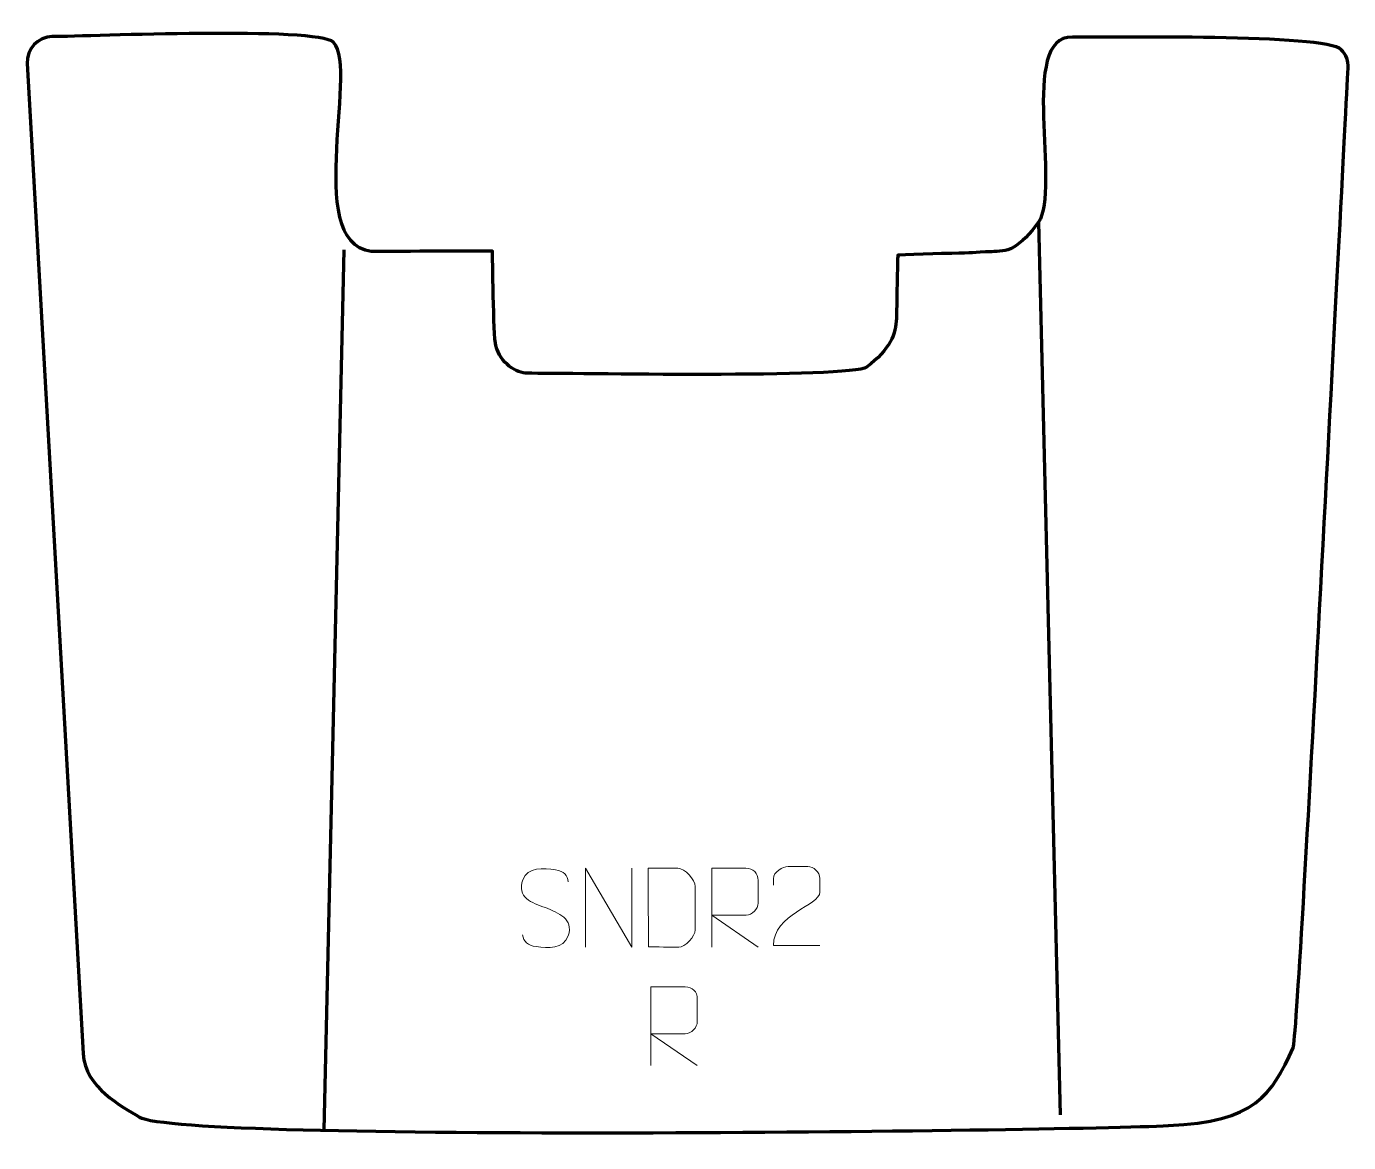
# Model space of a CAD drawing. Header units: millimetres. Extents: x -207 to 211, y -177 to 176.
import ezdxf

# ---------------------------------------------------------------- set-up
doc = ezdxf.new("R2010")
doc.units = ezdxf.units.MM
doc.header["$MEASUREMENT"] = 0
doc.layers.add('layer 1', color=7, linetype='Continuous')
doc.layers.add('layer 2', color=7, linetype='Continuous')

msp = doc.modelspace()

# ---------------------------------------------------------------- linework, layer by layer
at = {"layer": 'layer 1', "color": 250, "lineweight": 9}
for points, knots in [([(-43.0948, -102.643), (-47.3431, -101.1726), (-52.2512, -99.3768), (-50.2461, -93.8565), (-50.2461, -93.8565), (-48.7426, -89.7166), (-43.529, -90.1051), (-39.9254, -90.7062), (-39.9254, -90.7062), (-37.0648, -91.1834), (-36.2001, -92.3966), (-35.8895, -94.4807)], [0, 0, 0, 0, 0.25, 0.25, 0.25, 0.25, 0.5, 0.5, 0.5, 0.5, 1, 1, 1, 1]), ([(-30.4222, -115.1198), (-30.4222, -115.1198), (-30.4222, -90.1663), (-30.4222, -90.1663), (-30.4222, -90.1663), (-30.4222, -90.1663), (-15.7674, -115.1198), (-15.7674, -115.1198), (-15.7674, -115.1198), (-15.7674, -115.1198), (-15.7674, -90.1663), (-15.7674, -90.1663)], [0, 0, 0, 0, 0.25, 0.25, 0.25, 0.25, 0.5, 0.5, 0.5, 0.5, 1, 1, 1, 1]), ([(-10.4871, -115.0917), (-8.1553, -115.0913), (-3.2051, -115.1153), (-0.8736, -115.1156), (-0.8736, -115.1156), (1.0514, -115.221), (4.37, -111.6794), (4.3588, -109.6621), (4.3588, -109.6621), (4.3584, -103.892), (4.3584, -101.7223), (4.3588, -95.953), (4.3588, -95.953), (4.3545, -93.8149), (0.98, -90.1548), (-1.1724, -90.1683), (-1.1724, -90.1683), (-3.4981, -90.1683), (-8.2224, -90.1683), (-10.5485, -90.1683), (-10.5485, -90.1683), (-10.5481, -95.9152), (-10.4868, -109.3444), (-10.4871, -115.0917)], [0, 0, 0, 0, 0.14285714, 0.14285714, 0.14285714, 0.14285714, 0.28571429, 0.28571429, 0.28571429, 0.28571429, 0.42857143, 0.42857143, 0.42857143, 0.42857143, 0.57142857, 0.57142857, 0.57142857, 0.57142857, 0.71428571, 0.71428571, 0.71428571, 0.71428571, 1, 1, 1, 1]), ([(9.5731, -115.1198), (9.5731, -115.1198), (9.5731, -90.1663), (9.5731, -90.1663), (9.5731, -90.1663), (13.1679, -90.1663), (16.7634, -90.1663), (20.3586, -90.1663), (20.3586, -90.1663), (22.6839, -90.204), (24.2412, -91.694), (24.2371, -94.0604), (24.2371, -94.0604), (24.2367, -96.0959), (24.2367, -99.1553), (24.2371, -101.1913), (24.2371, -101.1913), (24.2306, -103.0668), (22.4183, -105.0086), (20.4088, -105.0277), (20.4088, -105.0277), (20.4088, -105.0277), (9.5731, -105.0277), (9.5731, -105.0277), (9.5731, -105.0277), (9.5731, -105.0277), (24.2278, -115.1198), (24.2278, -115.1198)], [0, 0, 0, 0, 0.125, 0.125, 0.125, 0.125, 0.25, 0.25, 0.25, 0.25, 0.375, 0.375, 0.375, 0.375, 0.5, 0.5, 0.5, 0.5, 0.625, 0.625, 0.625, 0.625, 0.75, 0.75, 0.75, 0.75, 1, 1, 1, 1]), ([(43.8031, -114.6011), (38.8887, -114.6008), (33.9743, -114.6008), (29.0602, -114.6011), (29.0602, -114.6011), (29.0602, -104.6688), (43.7112, -102.0276), (43.8031, -97.7173), (43.8031, -97.7173), (43.8028, -96.2932), (43.8028, -94.8695), (43.8031, -93.4462), (43.8031, -93.4462), (43.7862, -91.3691), (41.6634, -89.6443), (39.9924, -89.627), (39.9924, -89.627), (37.9192, -89.6274), (35.8463, -89.6274), (33.7739, -89.627), (33.7739, -89.627), (31.9518, -89.6105), (29.1271, -91.4026), (29.0602, -93.4962), (29.0602, -93.4962), (29.0602, -93.4962), (29.0602, -95.551), (29.0602, -95.551)], [0, 0, 0, 0, 0.125, 0.125, 0.125, 0.125, 0.25, 0.25, 0.25, 0.25, 0.375, 0.375, 0.375, 0.375, 0.5, 0.5, 0.5, 0.5, 0.625, 0.625, 0.625, 0.625, 0.75, 0.75, 0.75, 0.75, 1, 1, 1, 1]), ([(-43.0948, -102.6431), (-39.0762, -104.2898), (-34.0467, -106.1781), (-35.8807, -111.5384), (-35.8807, -111.5384), (-37.3405, -115.8048), (-42.2513, -115.5481), (-45.9774, -114.9934), (-45.9774, -114.9934), (-48.7274, -114.5836), (-49.9483, -113.3701), (-50.3263, -111.2579)], [0, 0, 0, 0, 0.25, 0.25, 0.25, 0.25, 0.5, 0.5, 0.5, 0.5, 1, 1, 1, 1]), ([(-9.6844, -152.625), (-9.6844, -152.625), (-9.6844, -127.6715), (-9.6844, -127.6715), (-9.6844, -127.6715), (-6.0896, -127.6715), (-2.4941, -127.6715), (1.1011, -127.6715), (1.1011, -127.6715), (3.4264, -127.7092), (4.9837, -129.1992), (4.9796, -131.5656), (4.9796, -131.5656), (4.9792, -133.6011), (4.9792, -136.6605), (4.9796, -138.6965), (4.9796, -138.6965), (4.9731, -140.572), (3.1608, -142.5138), (1.1513, -142.5329), (1.1513, -142.5329), (1.1513, -142.5329), (-9.6844, -142.5329), (-9.6844, -142.5329), (-9.6844, -142.5329), (-9.6844, -142.5329), (4.9703, -152.625), (4.9703, -152.625)], [0, 0, 0, 0, 0.125, 0.125, 0.125, 0.125, 0.25, 0.25, 0.25, 0.25, 0.375, 0.375, 0.375, 0.375, 0.5, 0.5, 0.5, 0.5, 0.625, 0.625, 0.625, 0.625, 0.75, 0.75, 0.75, 0.75, 1, 1, 1, 1])]:
    msp.add_open_spline(points, degree=3, knots=knots, dxfattribs=at)
at = {"layer": 'layer 2', "color": 22, "lineweight": 158}
msp.add_open_spline([(-199.1191, 172.8572), (-187.2065, 172.9426), (-115.0583, 176.0878), (-110.134, 171.0418), (-110.134, 171.0418), (-110.134, 171.0418), (-110.134, 171.0418), (-110.134, 171.0418), (-110.134, 171.0418), (-101.8089, 162.5109), (-120.7748, 104.0405), (-96.0033, 104.8531), (-96.0033, 104.8531), (-96.0033, 104.8531), (-96.0033, 104.8531), (-96.0033, 104.8531), (-96.0033, 104.8531), (-91.9417, 104.9864), (-59.8454, 105.0342), (-59.841, 104.9962), (-59.841, 104.9962), (-59.841, 104.9962), (-59.841, 104.9962), (-59.841, 104.9962), (-59.841, 104.9962), (-59.7475, 104.1716), (-59.5835, 78.1211), (-58.7791, 75.126), (-58.7791, 75.126), (-58.7791, 75.126), (-58.7791, 75.126), (-58.7791, 75.126), (-58.7791, 75.126), (-57.2745, 69.5232), (-52.2987, 66.3543), (-48.7974, 66.3679), (-48.7974, 66.3679), (-48.7974, 66.3679), (-48.7974, 66.3679), (-48.7974, 66.3679), (-48.7974, 66.3679), (-35.6668, 66.4193), (53.6866, 64.7293), (58.5614, 68.3435), (58.5614, 68.3435), (58.5614, 68.3435), (58.5614, 68.3435), (58.5614, 68.3435), (58.5614, 68.3435), (66.0131, 73.8682), (67.8726, 78.9753), (67.9854, 83.6784), (67.9854, 83.6784), (67.9854, 83.6784), (67.9854, 83.6784), (67.9854, 83.6784), (67.9854, 83.6784), (68.1348, 89.9042), (68.3369, 104.1832), (68.4319, 103.7838), (68.4319, 103.7838), (68.4319, 103.7838), (68.4319, 103.7838), (68.4319, 103.7838), (68.4319, 103.7838), (68.451, 103.7039), (84.1147, 104.2992), (85.4914, 104.3205), (85.4914, 104.3205), (85.4914, 104.3205), (85.4914, 104.3205), (85.4914, 104.3205), (85.4914, 104.3205), (92.4912, 104.4276), (91.8852, 104.6022), (98.2277, 104.832), (98.2277, 104.832), (98.2277, 104.832), (98.2277, 104.832), (98.2277, 104.832), (98.2277, 104.832), (100.0395, 104.8976), (103.0159, 104.9892), (104.7757, 106.0559), (104.7757, 106.0559), (104.7757, 106.0559), (104.7757, 106.0559), (104.7757, 106.0559), (104.7757, 106.0559), (107.5367, 107.7293), (110.2793, 110.3132), (112.9519, 114.1962), (112.9519, 114.1962), (112.9519, 114.1962), (112.9519, 114.1962), (112.9519, 114.1962), (112.9519, 114.1962), (120.0582, 124.521), (106.5022, 173.0399), (123.663, 172.7217), (123.663, 172.7217), (123.663, 172.7217), (123.663, 172.7217), (123.663, 172.7217), (123.663, 172.7217), (135.2233, 172.5073), (203.9857, 173.8148), (208.775, 168.7427), (208.775, 168.7427), (208.775, 168.7427), (208.775, 168.7427), (208.775, 168.7427), (208.775, 168.7427), (210.307, 167.1203), (211.0735, 165.1684), (210.9525, 162.9403), (210.9525, 162.9403), (210.9525, 162.9403), (210.9525, 162.9402), (210.9525, 162.9402), (210.9525, 162.9402), (209.3675, 133.763), (195.2569, -143.2768), (193.5539, -146.9892), (193.5539, -146.9892), (193.5539, -146.9892), (193.5539, -146.9892), (193.5539, -146.9893), (193.5539, -146.9893), (186.617, -162.1117), (181.5003, -170.3067), (154.08, -171.6073), (154.08, -171.6073), (154.08, -171.6073), (154.08, -171.6073), (154.08, -171.6073), (154.08, -171.6073), (121.3608, -173.1593), (-158.3279, -176.9547), (-171.5758, -168.8743), (-171.5758, -168.8743), (-171.5758, -168.8743), (-171.5758, -168.8743), (-171.5758, -168.8743), (-171.5758, -168.8743), (-177.1462, -165.4766), (-188.7378, -159.5893), (-189.3458, -148.8276), (-189.3458, -148.8276), (-189.3458, -148.8276), (-189.3458, -148.8276), (-189.3458, -148.8276), (-189.3458, -148.8276), (-189.3458, -148.8276), (-207.049, 164.406), (-207.049, 164.406), (-207.049, 164.406), (-207.049, 164.406), (-207.049, 164.406), (-207.049, 164.406), (-207.049, 164.406), (-207.3082, 168.9927), (-203.713, 172.8243), (-199.1191, 172.8572)], degree=3, knots=[0, 0, 0, 0, 0.02380952, 0.02380952, 0.02380952, 0.02380952, 0.04761905, 0.04761905, 0.04761905, 0.04761905, 0.07142857, 0.07142857, 0.07142857, 0.07142857, 0.0952381, 0.0952381, 0.0952381, 0.0952381, 0.11904762, 0.11904762, 0.11904762, 0.11904762, 0.14285714, 0.14285714, 0.14285714, 0.14285714, 0.16666667, 0.16666667, 0.16666667, 0.16666667, 0.19047619, 0.19047619, 0.19047619, 0.19047619, 0.21428571, 0.21428571, 0.21428571, 0.21428571, 0.23809524, 0.23809524, 0.23809524, 0.23809524, 0.26190476, 0.26190476, 0.26190476, 0.26190476, 0.28571429, 0.28571429, 0.28571429, 0.28571429, 0.30952381, 0.30952381, 0.30952381, 0.30952381, 0.33333333, 0.33333333, 0.33333333, 0.33333333, 0.35714286, 0.35714286, 0.35714286, 0.35714286, 0.38095238, 0.38095238, 0.38095238, 0.38095238, 0.4047619, 0.4047619, 0.4047619, 0.4047619, 0.42857143, 0.42857143, 0.42857143, 0.42857143, 0.45238095, 0.45238095, 0.45238095, 0.45238095, 0.47619048, 0.47619048, 0.47619048, 0.47619048, 0.5, 0.5, 0.5, 0.5, 0.52380952, 0.52380952, 0.52380952, 0.52380952, 0.54761905, 0.54761905, 0.54761905, 0.54761905, 0.57142857, 0.57142857, 0.57142857, 0.57142857, 0.5952381, 0.5952381, 0.5952381, 0.5952381, 0.61904762, 0.61904762, 0.61904762, 0.61904762, 0.64285714, 0.64285714, 0.64285714, 0.64285714, 0.66666667, 0.66666667, 0.66666667, 0.66666667, 0.69047619, 0.69047619, 0.69047619, 0.69047619, 0.71428571, 0.71428571, 0.71428571, 0.71428571, 0.73809524, 0.73809524, 0.73809524, 0.73809524, 0.76190476, 0.76190476, 0.76190476, 0.76190476, 0.78571429, 0.78571429, 0.78571429, 0.78571429, 0.80952381, 0.80952381, 0.80952381, 0.80952381, 0.83333333, 0.83333333, 0.83333333, 0.83333333, 0.85714286, 0.85714286, 0.85714286, 0.85714286, 0.88095238, 0.88095238, 0.88095238, 0.88095238, 0.9047619, 0.9047619, 0.9047619, 0.9047619, 0.92857143, 0.92857143, 0.92857143, 0.92857143, 0.95238095, 0.95238095, 0.95238095, 0.95238095, 1, 1, 1, 1], dxfattribs=at)
at = {"layer": 'layer 2', "color": 153, "lineweight": 158}
for points in [[(112.9519, 114.1962), (112.9519, 114.1962), (119.8071, -168.2013), (119.8071, -168.2013)], [(-106.8244, 105.4465), (-106.8244, 105.4465), (-113.1695, -173.089), (-113.1695, -173.089)]]:
    msp.add_open_spline(points, degree=3, dxfattribs=at)

doc.saveas('drawing.dxf')
